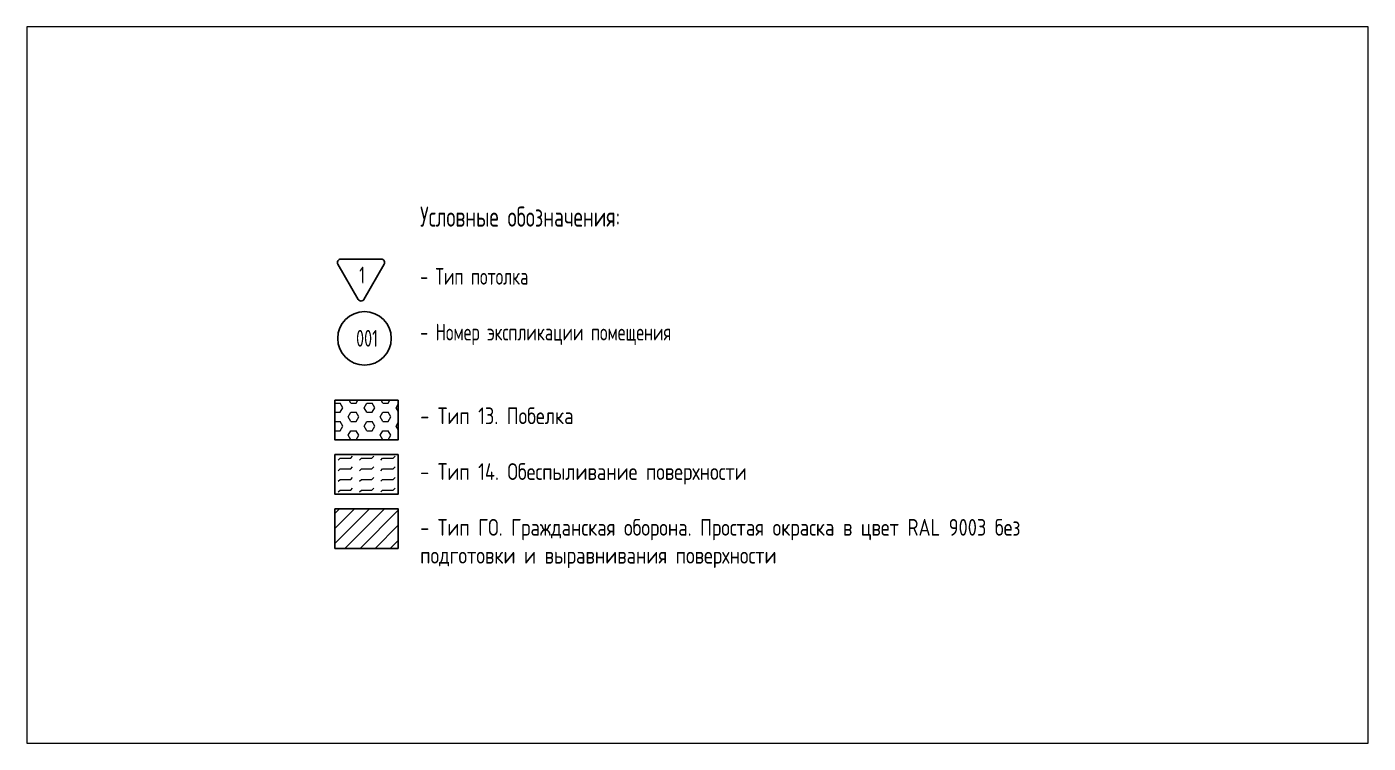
# Model space of a CAD drawing. Header units: millimetres. Extents: x -510890 to 397870, y -45599 to 141350.
# Drawn here: x -343748 to -323708, y 32572 to 43276 of the extents above; entities that cross this region are included whole.
import ezdxf

# ---------------------------------------------------------------- set-up
doc = ezdxf.new("R2010")
doc.units = ezdxf.units.MM
doc.layers.add('АР_1_ПЛИНТУС', color=7, linetype='Continuous', true_color=0x76bcab)
doc.layers.add('АР_Потолок_Покраска', color=7, linetype='Continuous', lineweight=5, true_color=0x007399)
doc.styles.add('ISOCPEUR', font='isocpeur.ttf', dxfattribs={"height": 800})

msp = doc.modelspace()

# ---------------------------------------------------------------- hatches: boundary and pattern name
h = msp.add_hatch()
h.set_pattern_fill('ANSI31', color=256, scale=50)
h.paths.add_polyline_path([(-339143.8, 36074.1), (-338200, 36074.1), (-338200, 35482.2), (-339143.8, 35482.2)])
at = {"layer": 'АР_Потолок_Покраска'}
h = msp.add_hatch(dxfattribs=at)
h.set_pattern_fill('HEX', color=256, scale=25)
h.set_pattern_definition([(0, (-339143.83, 39991.49), (0, 137.4815), [79.375, -158.75]), (120, (-339143.83, 39991.49), (-119.0625, -68.741), [79.375, -158.75]), (60, (-339064.45, 39991.49), (-119.0625, 68.741), [79.375, -158.75])])
h.paths.add_polyline_path([(-339143.8, 37695.8), (-338200, 37695.8), (-338200, 37103.9), (-339143.8, 37103.9)])
h = msp.add_hatch(dxfattribs=at)
h.set_pattern_fill('FLEX', color=256, scale=25)
h.set_pattern_definition([(0, (-560047.32, 66993.5), (0, 158.75), [158.75, -158.75]), (45, (-559888.57, 66993.5), (0, 158.75), [39.6875, -145.1314, 39.6875, -224.5064])])
h.paths.add_polyline_path([(-339143.8, 36884.9), (-338200, 36884.9), (-338200, 36293), (-339143.8, 36293)])

# ---------------------------------------------------------------- linework, layer by layer
msp.add_lwpolyline([(-339057.8, 39804.2), (-338451.6, 39804.2, -0.5773495), (-338408.3, 39729.2), (-338711.4, 39204.2, -0.5773541), (-338798, 39204.2), (-339101.1, 39729.2, -0.5773491), (-339057.8, 39804.2, -0.0000017)], format="xyb")
for points in [[(-339143.8, 37695.8), (-338200, 37695.8), (-338200, 37103.9), (-339143.8, 37103.9)], [(-339143.8, 36884.9), (-338200, 36884.9), (-338200, 36293), (-339143.8, 36293)], [(-339143.8, 36074.1), (-338200, 36074.1), (-338200, 35482.2), (-339143.8, 35482.2)]]:
    msp.add_lwpolyline(points, close=True)
msp.add_circle((-338703, 38621.4), 400)
at = {"layer": 'АР_1_ПЛИНТУС', "color": 2, "lineweight": 9, "ltscale": 1000}
msp.add_lwpolyline([(-343747.7, 32572.4), (-323707.8, 32572.4), (-323707.8, 43276.3), (-343747.7, 43276.3)], close=True, dxfattribs=at)

# ---------------------------------------------------------------- texts
at = {"char_height": 250, "attachment_point": 1, "style": 'ISOCPEUR'}
for s, insert, width in [('\\A1;{\\H1.2x;\\W0.7;Условные обозначения: \\H1.66667x;\\P\\pxql;\\H0.5x;\\P\\A0;- Тип потолка\\P\\P- Номер экспликации помещения\\P\\W0.8;\\C146;\\c9000464;\\P\\pq*;\\P\\C256;- Тип 13. Побелка\\P\\P- Тип 14. Обеспыливание поверхности\\P\\P- Тип ГО. Гражданская оборона. Простая окраска в цвет RAL 9003 без подготовки и выравнивания поверхности}', (-337871.5, 40589.8), 9733.244), ('{\\W0.7;1}', (-338782.1, 39692.1), 294.334), ('{\\W0.7;001}', (-338829.3, 38747), 294.334)]:
    msp.add_mtext(s, dxfattribs=dict(at, insert=insert, width=width))

doc.saveas('drawing.dxf')
